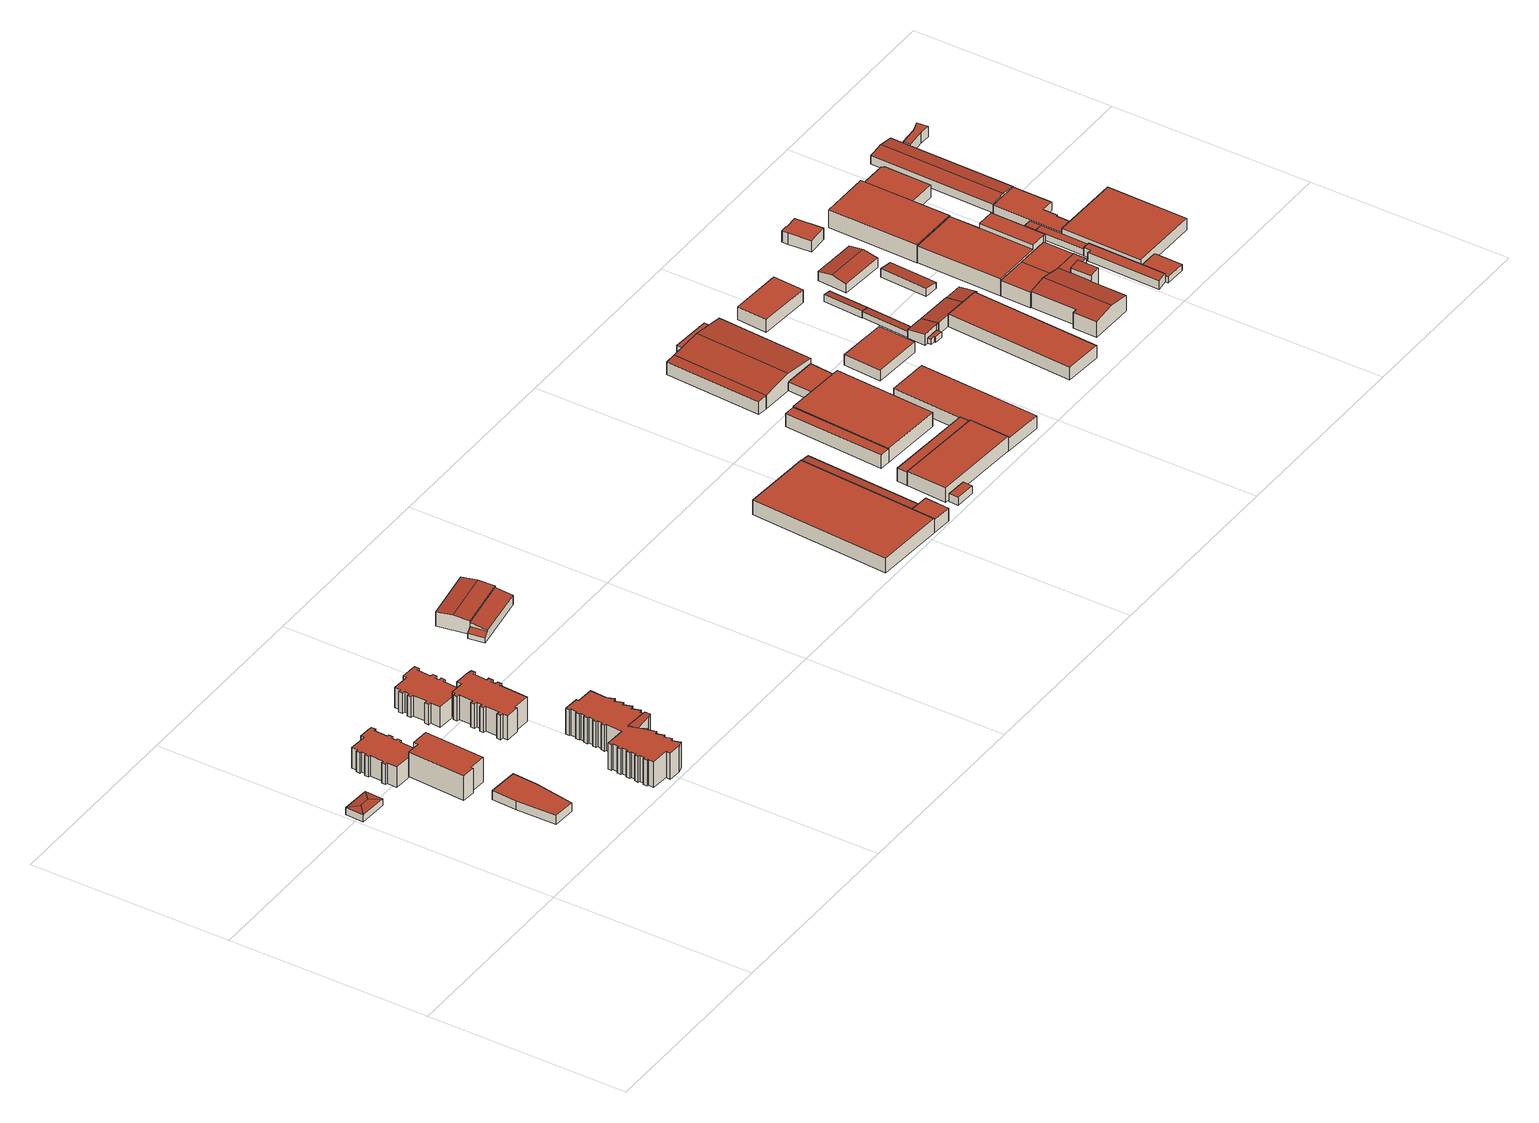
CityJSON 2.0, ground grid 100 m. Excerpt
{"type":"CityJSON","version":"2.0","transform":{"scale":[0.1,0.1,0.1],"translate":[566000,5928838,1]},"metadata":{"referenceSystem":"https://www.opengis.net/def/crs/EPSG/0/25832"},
"CityObjects":{
"building1":{"type":"Building","attributes":{"Gemeindeschluessel":"02100137","Geometrietyp2DReferenz":"3000","function":"31001_1010","roofType":"3200","measuredHeight":4.09,"storeysAboveGround":1},"address":[{"country":"Germany","locality":"Hamburg","thoroughfareNumber":"34","thoroughfareName":"Rotenhäuser Straße","postcode":"21109"}],"geometry":[{"type":"Solid","lod":"2","boundaries":[[[[0,1,2]],[[3,2,1,4]],[[3,5,0,2]],[[5,3,4]],[[1,0,6,7]],[[4,1,7,8]],[[0,5,9,6]],[[5,4,8,9]],[[7,6,9,8]]]],"semantics":{"surfaces":[{"type":"RoofSurface"},{"type":"WallSurface"},{"type":"GroundSurface"}],"values":[[0,0,0,0,1,1,1,1,2]]}}]},
"building2":{"type":"Building","attributes":{"Gemeindeschluessel":"02100137","Geometrietyp2DReferenz":"3000","function":"31001_1020","roofType":"1000","measuredHeight":4.67,"storeysAboveGround":1},"address":[{"country":"Germany","locality":"Hamburg","thoroughfareName":"Rotenhäuser Straße","postcode":"21109"}],"geometry":[{"type":"Solid","lod":"2","boundaries":[[[[10,11,12,13]],[[14,15,16,17]],[[15,10,13,16]],[[18,19,20,21]],[[19,14,17,20]],[[21,12,11,18]],[[21,20,17,16,13,12]],[[11,10,15,14,19,18]]]],"semantics":{"surfaces":[{"type":"WallSurface"},{"type":"GroundSurface"},{"type":"RoofSurface"}],"values":[[0,0,0,0,0,0,1,2]]}}]},
"building3":{"type":"Building","attributes":{"Gemeindeschluessel":"02100137","Geometrietyp2DReferenz":"3000","function":"31001_1020","roofType":"1000","measuredHeight":12.99,"storeysAboveGround":4},"address":[{"country":"Germany","locality":"Hamburg","thoroughfareName":"Rotenhäuser Straße","postcode":"21109"}],"geometry":[{"type":"Solid","lod":"2","boundaries":[[[[22,23,24,25,26,27,28,29]],[[30,31,32,33,34,35,36,37]],[[28,27,30,37]],[[27,26,31,30]],[[26,25,32,31]],[[25,24,33,32]],[[24,23,34,33]],[[23,22,35,34]],[[22,29,36,35]],[[29,28,37,36]]]],"semantics":{"surfaces":[{"type":"RoofSurface"},{"type":"GroundSurface"},{"type":"WallSurface"}],"values":[[0,1,2,2,2,2,2,2,2,2]]}}]},
"building4":{"type":"Building","attributes":{"Gemeindeschluessel":"02100137","Geometrietyp2DReferenz":"3000","function":"31001_1020","roofType":"1000","measuredHeight":10.85,"storeysAboveGround":3},"address":[{"country":"Germany","locality":"Hamburg","thoroughfareNumber":"32","thoroughfareName":"Rotenhäuser Straße","postcode":"21109"}],"geometry":[{"type":"Solid","lod":"2","boundaries":[[[[38,39,40,41,42,43,44,45,46,47,48,49,50,51,52,53,54,55,56,57,58,59,60,61,62,63,64,65,66]],[[67,68,69,70,71,72,73,74,75,76,77,78,79,80,81,82,83,84,85,86,87,88,89,90,91,92,93,94,95]],[[63,62,70,69]],[[62,61,71,70]],[[61,60,72,71]],[[60,59,73,72]],[[59,58,74,73]],[[58,57,75,74]],[[57,56,76,75]],[[56,55,77,76]],[[55,54,78,77]],[[54,53,79,78]],[[53,52,80,79]],[[52,51,81,80]],[[51,50,82,81]],[[50,49,83,82]],[[49,48,84,83]],[[48,47,85,84]],[[47,46,86,85]],[[46,45,87,86]],[[45,44,88,87]],[[44,43,89,88]],[[43,42,90,89]],[[42,41,91,90]],[[41,40,92,91]],[[40,39,93,92]],[[39,38,94,93]],[[65,64,68,67]],[[64,63,69,68]],[[95,66,65,67]],[[94,38,66,95]]]],"semantics":{"surfaces":[{"type":"RoofSurface"},{"type":"GroundSurface"},{"type":"WallSurface"}],"values":[[0,1,2,2,2,2,2,2,2,2,2,2,2,2,2,2,2,2,2,2,2,2,2,2,2,2,2,2,2,2,2]]}}]},
"building5":{"type":"Building","attributes":{"Gemeindeschluessel":"02100137","Geometrietyp2DReferenz":"3000","function":"31001_1020","roofType":"1000","measuredHeight":14.14,"storeysAboveGround":4},"address":[{"country":"Germany","locality":"Hamburg","thoroughfareNumber":"5","thoroughfareName":"Wilhelm-Carstens-Weg","postcode":"21107"}],"geometry":[{"type":"Solid","lod":"2","boundaries":[[[[96,97,98,99,100,101,102,103]],[[104,97,96,105]],[[106,107,108,109]],[[107,110,111,108]],[[110,112,113,111]],[[112,114,115,113]],[[114,116,117,115]],[[116,118,119,117]],[[118,120,121,119]],[[120,122,123,121]],[[122,124,125,123]],[[124,126,127,125]],[[126,128,129,127]],[[128,130,131,129]],[[132,106,109,133]],[[134,135,136,137]],[[135,138,139,136]],[[138,140,141,139]],[[140,142,143,141]],[[144,145,146,147]],[[145,148,149,146]],[[148,150,151,149]],[[150,152,153,151]],[[152,154,155,153]],[[156,157,158,159]],[[160,156,159,161]],[[162,163,164,165]],[[166,162,165,167]],[[168,169,170,171]],[[169,172,173,170]],[[172,174,175,173]],[[174,176,177,175]],[[176,178,179,177]],[[178,180,181,179]],[[180,182,183,181]],[[182,184,185,183]],[[184,186,187,185]],[[186,188,189,187]],[[188,190,191,189]],[[190,192,193,191]],[[192,194,195,193]],[[194,196,197,195]],[[196,198,199,197]],[[198,200,201,199]],[[200,202,203,201]],[[202,204,205,203]],[[204,206,207,205]],[[206,208,209,207]],[[208,210,211,209]],[[210,212,213,211]],[[212,214,215,213]],[[214,216,217,215]],[[218,166,167,219]],[[220,221,222,223]],[[102,101,224,225]],[[100,99,226,227]],[[99,98,228,226]],[[102,225,103]],[[229,230,231,232]],[[226,228,233,232,231,223,222,234,147,146,149,151,153,155,235,133,109,108,111,113,115,117,119,121,123,125,127,129,131,137,136,139,141,143,236,161,159,158,219,167,165,164,171,170,173,175,177,179,181,183,185,187,189,191,193,195,197,199,201,203,205,207,209,211,213,215,217,227]],[[154,152,150,148,145,144,237,221,220,230,229,103,225,224,216,214,212,210,208,206,204,202,200,198,196,194,192,190,188,186,184,182,180,178,176,174,172,169,168,163,162,166,218,157,156,160,238,142,140,138,135,134,130,128,126,124,122,120,118,116,114,112,110,107,106,132,239]],[[238,236,143,142]],[[160,161,236,238]],[[233,104,105,229,232]],[[228,98,97,104,233]],[[229,105,96,103]],[[220,223,231,230]],[[217,216,224,101,100,227]],[[168,171,164,163]],[[218,219,158,157]],[[237,234,222,221]],[[239,235,155,154]],[[144,147,234,237]],[[132,133,235,239]],[[134,137,131,130]]]],"semantics":{"surfaces":[{"type":"RoofSurface"},{"type":"WallSurface"},{"type":"GroundSurface"}],"values":[[0,0,1,1,1,1,1,1,1,1,1,1,1,1,1,1,1,1,1,1,1,1,1,1,1,1,1,1,1,1,1,1,1,1,1,1,1,1,1,1,1,1,1,1,1,1,1,1,1,1,1,1,1,1,1,1,1,1,1,2,0,1,1,1,1,1,1,1,1,1,1,1,1,1,1]]}}]},
"building6":{"type":"Building","attributes":{"Gemeindeschluessel":"02100137","Geometrietyp2DReferenz":"3000","function":"31001_1020","roofType":"1000","measuredHeight":12.9,"storeysAboveGround":4},"address":[{"country":"Germany","locality":"Hamburg","thoroughfareName":"Rotenhäuser Straße","postcode":"21109"}],"geometry":[{"type":"Solid","lod":"2","boundaries":[[[[240,241,242,243]],[[241,244,245,242]],[[244,246,247,245]],[[246,248,249,247]],[[248,250,251,249]],[[250,252,253,251]],[[252,254,255,253]],[[254,256,257,255]],[[256,258,259,257]],[[258,260,261,259]],[[260,262,263,261]],[[262,264,265,263]],[[264,266,267,265]],[[266,268,269,267]],[[268,270,271,269]],[[272,273,274,275]],[[273,240,243,274]],[[276,277,278,279]],[[277,280,281,278]],[[280,282,283,281]],[[282,284,285,283]],[[284,286,287,285]],[[286,288,289,287]],[[288,290,291,289]],[[290,292,293,291]],[[292,294,295,293]],[[294,296,297,295]],[[298,299,300,301]],[[299,302,303,300]],[[302,304,305,303]],[[304,306,307,305]],[[306,308,309,307]],[[294,292,290,288,286,284,282,280,277,276,308,306,304,302,299,298,310,270,268,266,264,262,260,258,256,254,252,250,248,246,244,241,240,273,272,296]],[[278,281,283,285,287,289,291,293,295,297,275,274,243,242,245,247,249,251,253,255,257,259,261,263,265,267,269,271,311,301,300,303,305,307,309,279]],[[309,308,276,279]],[[311,310,298,301]],[[297,296,272,275]],[[271,270,310,311]]]],"semantics":{"surfaces":[{"type":"WallSurface"},{"type":"RoofSurface"},{"type":"GroundSurface"}],"values":[[0,0,0,0,0,0,0,0,0,0,0,0,0,0,0,0,0,0,0,0,0,0,0,0,0,0,0,0,0,0,0,0,1,2,0,0,0,0]]}}]},
"building7":{"type":"Building","attributes":{"Gemeindeschluessel":"02100137","Geometrietyp2DReferenz":"3000","function":"31001_1020","roofType":"1000","measuredHeight":10.83,"storeysAboveGround":3},"address":[{"country":"Germany","locality":"Hamburg","thoroughfareNumber":"30","thoroughfareName":"Rotenhäuser Straße","postcode":"21109"}],"geometry":[{"type":"Solid","lod":"2","boundaries":[[[[312,313,314,315,316,317,318,319,320,321,322,323,324,325,326,327,328,329,330,331,332,333,334,335,336,337,338,339,340,341]],[[342,343,344,345,346,347,348,349,350,351,352,353,354,355,356,357,358,359,360,361,362,363,364,365,366,367,368,369,370,371]],[[338,337,345,344]],[[337,336,346,345]],[[336,335,347,346]],[[335,334,348,347]],[[334,333,349,348]],[[333,332,350,349]],[[332,331,351,350]],[[331,330,352,351]],[[330,329,353,352]],[[329,328,354,353]],[[328,327,355,354]],[[327,326,356,355]],[[326,325,357,356]],[[325,324,358,357]],[[324,323,359,358]],[[323,322,360,359]],[[322,321,361,360]],[[321,320,362,361]],[[320,319,363,362]],[[319,318,364,363]],[[318,317,365,364]],[[317,316,366,365]],[[316,315,367,366]],[[315,314,368,367]],[[314,313,369,368]],[[313,312,370,369]],[[340,339,343,342]],[[339,338,344,343]],[[371,341,340,342]],[[370,312,341,371]]]],"semantics":{"surfaces":[{"type":"RoofSurface"},{"type":"GroundSurface"},{"type":"WallSurface"}],"values":[[0,1,2,2,2,2,2,2,2,2,2,2,2,2,2,2,2,2,2,2,2,2,2,2,2,2,2,2,2,2,2,2]]}}]},
"building8":{"type":"Building","attributes":{"Gemeindeschluessel":"02100137","Geometrietyp2DReferenz":"3000","function":"31001_3210","roofType":"3100","measuredHeight":8.15,"storeysAboveGround":1},"address":[{"country":"Germany","locality":"Hamburg","thoroughfareNumber":"28","thoroughfareName":"Rotenhäuser Straße","postcode":"21109"}],"geometry":[{"type":"Solid","lod":"2","boundaries":[[[[372,373,374,375]],[[376,377,378,379]],[[380,376,379,381]],[[382,383,384,385,386]],[[375,374,387,388]],[[378,377,389,390]],[[380,381,384,383]],[[386,385,373,372]],[[387,391,390,389,392,388]],[[389,377,376,380,383,382,392]],[[391,385,384,381,379,378,390]],[[392,382,386,372,375,388]],[[387,374,373,385,391]]]],"semantics":{"surfaces":[{"type":"RoofSurface"},{"type":"WallSurface"},{"type":"GroundSurface"}],"values":[[0,0,0,0,1,1,1,1,2,1,1,1,1]]}}]},
"building9":{"type":"Building","attributes":{"Gemeindeschluessel":"02100137","Geometrietyp2DReferenz":"3000","function":"31001_2140","roofType":"1000","measuredHeight":7.6,"storeysAboveGround":1},"address":[{"country":"Germany","locality":"Hamburg","thoroughfareNumber":"16a","thoroughfareName":"Rotenhäuser Straße","postcode":"21109"}],"geometry":[{"type":"Solid","lod":"2","boundaries":[[[[393,394,395,396]],[[394,397,398,395]],[[396,399,400,393]],[[400,399,398,397]],[[395,398,399,396]],[[393,400,397,394]]]],"semantics":{"surfaces":[{"type":"WallSurface"},{"type":"GroundSurface"},{"type":"RoofSurface"}],"values":[[0,0,0,0,1,2]]}}]},
"building10":{"type":"Building","attributes":{"Gemeindeschluessel":"02100137","Geometrietyp2DReferenz":"3000","function":"31001_2150","roofType":"1000","measuredHeight":6.87,"storeysAboveGround":2},"address":[{"country":"Germany","locality":"Hamburg","thoroughfareName":"Rotenhäuser Straße","postcode":"21109"}],"geometry":[{"type":"Solid","lod":"2","boundaries":[[[[401,402,403,404]],[[405,406,407,395]],[[403,402,405,395]],[[402,401,406,405]],[[401,404,407,406]],[[404,403,395,407]]]],"semantics":{"surfaces":[{"type":"RoofSurface"},{"type":"GroundSurface"},{"type":"WallSurface"}],"values":[[0,1,2,2,2,2]]}}]},
"building11":{"type":"Building","attributes":{"Gemeindeschluessel":"02100137","Geometrietyp2DReferenz":"3000","function":"51009_1610","roofType":"1000","measuredHeight":7.42},"address":[{"country":"Germany","locality":"Hamburg","postcode":"21109"}],"geometry":[{"type":"Solid","lod":"2","boundaries":[[[[408,409,405,410]],[[411,412,408,410]],[[411,396,413,412]],[[413,396,405,409]],[[405,396,411,410]],[[412,413,409,408]]]],"semantics":{"surfaces":[{"type":"WallSurface"},{"type":"GroundSurface"},{"type":"RoofSurface"}],"values":[[0,0,0,0,1,2]]}}]},
"building12":{"type":"Building","attributes":{"Gemeindeschluessel":"02100137","Geometrietyp2DReferenz":"3000","function":"31001_2140","roofType":"1000","measuredHeight":4.12,"storeysAboveGround":1},"address":[{"country":"Germany","locality":"Hamburg","thoroughfareName":"Rotenhäuser Straße","postcode":"21109"}],"geometry":[{"type":"Solid","lod":"2","boundaries":[[[[414,415,416,417]],[[418,419,420,421]],[[416,415,418,421]],[[415,414,419,418]],[[414,417,420,419]],[[417,416,421,420]]]],"semantics":{"surfaces":[{"type":"RoofSurface"},{"type":"GroundSurface"},{"type":"WallSurface"}],"values":[[0,1,2,2,2,2]]}}]},
"building13":{"type":"Building","attributes":{"Gemeindeschluessel":"02100137","Geometrietyp2DReferenz":"3000","function":"31001_2140","roofType":"1000","measuredHeight":7.64,"storeysAboveGround":2},"address":[{"country":"Germany","locality":"Hamburg","thoroughfareName":"Rotenhäuser Straße","postcode":"21109"}],"geometry":[{"type":"Solid","lod":"2","boundaries":[[[[422,423,424,425]],[[423,426,427,424]],[[426,428,429,427]],[[425,429,428,422]],[[425,424,427,429]],[[428,426,423,422]]]],"semantics":{"surfaces":[{"type":"WallSurface"},{"type":"GroundSurface"},{"type":"RoofSurface"}],"values":[[0,0,0,0,1,2]]}}]},
"building14":{"type":"Building","attributes":{"Gemeindeschluessel":"02100137","Geometrietyp2DReferenz":"3000","function":"51009_1610","roofType":"1000","measuredHeight":7.18},"address":[{"country":"Germany","locality":"Hamburg","postcode":"21109"}],"geometry":[{"type":"Solid","lod":"2","boundaries":[[[[430,431,432,433]],[[434,435,436,437]],[[432,431,434,437]],[[431,430,435,434]],[[430,433,436,435]],[[433,432,437,436]]]],"semantics":{"surfaces":[{"type":"RoofSurface"},{"type":"GroundSurface"},{"type":"WallSurface"}],"values":[[0,1,2,2,2,2]]}}]},
"building15":{"type":"Building","attributes":{"Gemeindeschluessel":"02100137","Geometrietyp2DReferenz":"3000","function":"51009_1610","roofType":"1000","measuredHeight":6.93},"address":[{"country":"Germany","locality":"Hamburg","postcode":"21109"}],"geometry":[{"type":"Solid","lod":"2","boundaries":[[[[438,439,425,424]],[[440,441,438,424]],[[440,442,443,441]],[[443,442,425,439]],[[425,442,440,424]],[[441,443,439,438]]]],"semantics":{"surfaces":[{"type":"WallSurface"},{"type":"GroundSurface"},{"type":"RoofSurface"}],"values":[[0,0,0,0,1,2]]}}]},
"building16":{"type":"Building","attributes":{"Gemeindeschluessel":"02100137","Geometrietyp2DReferenz":"3000","function":"31001_2140","roofType":"1000","measuredHeight":7.5,"storeysAboveGround":2},"address":[{"country":"Germany","locality":"Hamburg","thoroughfareName":"Rotenhäuser Straße","postcode":"21109"}],"geometry":[{"type":"Solid","lod":"2","boundaries":[[[[444,445,446,447]],[[448,436,435,449]],[[444,447,435,436]],[[446,445,448,449]],[[445,444,436,448]],[[435,447,446,449]]]],"semantics":{"surfaces":[{"type":"RoofSurface"},{"type":"GroundSurface"},{"type":"WallSurface"}],"values":[[0,1,2,2,2,2]]}}]},
"building17":{"type":"Building","attributes":{"Gemeindeschluessel":"02100137","Geometrietyp2DReferenz":"3000","function":"51009_1610","roofType":"1000","measuredHeight":7.28},"address":[{"country":"Germany","locality":"Hamburg","postcode":"21109"}],"geometry":[{"type":"Solid","lod":"2","boundaries":[[[[450,451,452,453]],[[454,455,456,457]],[[452,451,454,457]],[[451,450,455,454]],[[450,453,456,455]],[[453,452,457,456]]]],"semantics":{"surfaces":[{"type":"RoofSurface"},{"type":"GroundSurface"},{"type":"WallSurface"}],"values":[[0,1,2,2,2,2]]}}]},
"building18":{"type":"Building","attributes":{"Gemeindeschluessel":"02100137","Geometrietyp2DReferenz":"3000","function":"31001_2140","roofType":"1000","measuredHeight":6.75,"storeysAboveGround":2},"address":[{"country":"Germany","locality":"Hamburg","thoroughfareNumber":"14a","thoroughfareName":"Rotenhäuser Straße","postcode":"21109"}],"geometry":[{"type":"Solid","lod":"2","boundaries":[[[[458,459,460,461]],[[462,463,464,465]],[[460,459,462,465]],[[459,458,463,462]],[[458,461,464,463]],[[464,461,460,465]]]],"semantics":{"surfaces":[{"type":"RoofSurface"},{"type":"GroundSurface"},{"type":"WallSurface"}],"values":[[0,1,2,2,2,2]]}}]},
"building19":{"type":"Building","attributes":{"Gemeindeschluessel":"02100137","Geometrietyp2DReferenz":"3000","function":"31001_2140","roofType":"1000","measuredHeight":4.56,"storeysAboveGround":1},"address":[{"country":"Germany","locality":"Hamburg","thoroughfareName":"Rotenhäuser Straße","postcode":"21109"}],"geometry":[{"type":"Solid","lod":"2","boundaries":[[[[466,467,468,469]],[[467,470,471,468]],[[469,472,473,466]],[[472,471,470,473]],[[472,469,468,471]],[[470,467,466,473]]]],"semantics":{"surfaces":[{"type":"WallSurface"},{"type":"GroundSurface"},{"type":"RoofSurface"}],"values":[[0,0,0,0,1,2]]}}]},
"building20":{"type":"Building","attributes":{"Gemeindeschluessel":"02100137","Geometrietyp2DReferenz":"3000","function":"31001_2140","roofType":"3100","measuredHeight":8.93,"storeysAboveGround":2},"address":[{"country":"Germany","locality":"Hamburg","thoroughfareName":"Rotenhäuser Straße","postcode":"21109"}],"geometry":[{"type":"Solid","lod":"2","boundaries":[[[[474,450,453,475]],[[475,476,477,474]],[[453,450,455,456]],[[477,476,478,479]],[[450,474,477,479,455]],[[476,475,453,456,478]],[[456,455,479,478]]]],"semantics":{"surfaces":[{"type":"RoofSurface"},{"type":"WallSurface"},{"type":"GroundSurface"}],"values":[[0,0,1,1,1,1,2]]}}]},
"building21":{"type":"Building","attributes":{"Gemeindeschluessel":"02100137","Geometrietyp2DReferenz":"3000","function":"31001_2010","roofType":"1000","measuredHeight":3.31,"storeysAboveGround":1},"address":[{"country":"Germany","locality":"Hamburg","thoroughfareNumber":"16","thoroughfareName":"Rotenhäuser Straße","postcode":"21109"}],"geometry":[{"type":"Solid","lod":"2","boundaries":[[[[480,481,482,483]],[[484,485,486,487]],[[482,481,484,487]],[[481,480,485,484]],[[480,483,486,485]],[[483,482,487,486]]]],"semantics":{"surfaces":[{"type":"RoofSurface"},{"type":"GroundSurface"},{"type":"WallSurface"}],"values":[[0,1,2,2,2,2]]}}]},
"building22":{"type":"Building","attributes":{"Gemeindeschluessel":"02100137","Geometrietyp2DReferenz":"3000","function":"31001_2140","roofType":"1000","measuredHeight":5.52,"storeysAboveGround":1},"address":[{"country":"Germany","locality":"Hamburg","thoroughfareName":"Rotenhäuser Straße","postcode":"21109"}],"geometry":[{"type":"Solid","lod":"2","boundaries":[[[[488,489,490,491]],[[492,493,494,495]],[[490,489,492,495]],[[489,488,493,492]],[[488,491,494,493]],[[491,490,495,494]]]],"semantics":{"surfaces":[{"type":"RoofSurface"},{"type":"GroundSurface"},{"type":"WallSurface"}],"values":[[0,1,2,2,2,2]]}}]},
"building23":{"type":"Building","attributes":{"Gemeindeschluessel":"02100137","Geometrietyp2DReferenz":"3000","function":"31001_2150","roofType":"1000","measuredHeight":6.7,"storeysAboveGround":2},"address":[{"country":"Germany","locality":"Hamburg","thoroughfareNumber":"14","thoroughfareName":"Rotenhäuser Straße","postcode":"21109"}],"geometry":[{"type":"Solid","lod":"2","boundaries":[[[[496,497,498,499]],[[500,501,502,503]],[[498,497,500,503]],[[497,496,501,500]],[[496,499,502,501]],[[499,498,503,502]]]],"semantics":{"surfaces":[{"type":"RoofSurface"},{"type":"GroundSurface"},{"type":"WallSurface"}],"values":[[0,1,2,2,2,2]]}}]},
"building24":{"type":"Building","attributes":{"Gemeindeschluessel":"02100137","Geometrietyp2DReferenz":"3000","function":"31001_2140","roofType":"1000","measuredHeight":2.86,"storeysAboveGround":1},"address":[{"country":"Germany","locality":"Hamburg","thoroughfareName":"Rotenhäuser Straße","postcode":"21109"}],"geometry":[{"type":"Solid","lod":"2","boundaries":[[[[504,505,506,507,508,509]],[[510,511,512,513,514,515]],[[513,504,509,514]],[[512,505,504,513]],[[511,506,505,512]],[[510,507,506,511]],[[515,508,507,510]],[[514,509,508,515]]]],"semantics":{"surfaces":[{"type":"GroundSurface"},{"type":"RoofSurface"},{"type":"WallSurface"}],"values":[[0,1,2,2,2,2,2,2]]}}]},
"building25":{"type":"Building","attributes":{"Gemeindeschluessel":"02100137","Geometrietyp2DReferenz":"3000","function":"31001_2100","roofType":"1000","measuredHeight":5.93,"storeysAboveGround":1},"address":[{"country":"Germany","locality":"Hamburg","thoroughfareName":"Rotenhäuser Straße","postcode":"21109"}],"geometry":[{"type":"Solid","lod":"2","boundaries":[[[[516,517,518,519,520]],[[521,522,523,524,525]],[[519,518,521,525]],[[518,517,522,521]],[[517,516,523,522]],[[516,520,524,523]],[[524,520,519,525]]]],"semantics":{"surfaces":[{"type":"RoofSurface"},{"type":"GroundSurface"},{"type":"WallSurface"}],"values":[[0,1,2,2,2,2,2]]}}]},
"building26":{"type":"Building","attributes":{"Gemeindeschluessel":"02100137","Geometrietyp2DReferenz":"3000","function":"51009_1610","roofType":"2100","measuredHeight":3.36},"address":[{"country":"Germany","locality":"Hamburg","postcode":"21109"}],"geometry":[{"type":"Solid","lod":"2","boundaries":[[[[526,527,528,529]],[[530,531,532,533]],[[528,527,530,533]],[[527,526,531,530]],[[526,529,532,531]],[[529,528,533,532]]]],"semantics":{"surfaces":[{"type":"RoofSurface"},{"type":"GroundSurface"},{"type":"WallSurface"}],"values":[[0,1,2,2,2,2]]}}]},
"building27":{"type":"Building","attributes":{"Gemeindeschluessel":"02100137","Geometrietyp2DReferenz":"3000","function":"31001_2140","roofType":"1000","measuredHeight":6.74,"storeysAboveGround":2},"address":[{"country":"Germany","locality":"Hamburg","thoroughfareName":"Rotenhäuser Straße","postcode":"21109"}],"geometry":[{"type":"Solid","lod":"2","boundaries":[[[[534,535,536,537]],[[538,534,537,539]],[[540,536,535,541]],[[541,538,539,540]],[[539,537,536,540]],[[541,535,534,538]]]],"semantics":{"surfaces":[{"type":"WallSurface"},{"type":"GroundSurface"},{"type":"RoofSurface"}],"values":[[0,0,0,0,1,2]]}}]},
"building28":{"type":"Building","attributes":{"Gemeindeschluessel":"02100137","Geometrietyp2DReferenz":"3000","function":"31001_2100","roofType":"2100","measuredHeight":3.72,"storeysAboveGround":1},"address":[{"country":"Germany","locality":"Hamburg","thoroughfareName":"Rotenhäuser Straße","postcode":"21109"}],"geometry":[{"type":"Solid","lod":"2","boundaries":[[[[542,543,544,526]],[[545,546,547,548]],[[544,543,545,548]],[[543,542,546,545]],[[542,526,547,546]],[[526,544,548,547]]]],"semantics":{"surfaces":[{"type":"RoofSurface"},{"type":"GroundSurface"},{"type":"WallSurface"}],"values":[[0,1,2,2,2,2]]}}]},
"building29":{"type":"Building","attributes":{"Gemeindeschluessel":"02100137","Geometrietyp2DReferenz":"3000","function":"31001_2100","roofType":"1000","measuredHeight":5.96,"storeysAboveGround":1},"address":[{"country":"Germany","locality":"Hamburg","thoroughfareName":"Rotenhäuser Straße","postcode":"21109"}],"geometry":[{"type":"Solid","lod":"2","boundaries":[[[[549,517,516,550]],[[551,552,553,554]],[[516,517,551,554]],[[517,549,552,551]],[[549,550,553,552]],[[553,550,516,554]]]],"semantics":{"surfaces":[{"type":"RoofSurface"},{"type":"GroundSurface"},{"type":"WallSurface"}],"values":[[0,1,2,2,2,2]]}}]},
"building30":{"type":"Building","attributes":{"Gemeindeschluessel":"02100137","Geometrietyp2DReferenz":"3000","function":"31001_2100","roofType":"1000","measuredHeight":6.51,"storeysAboveGround":1},"address":[{"country":"Germany","locality":"Hamburg","thoroughfareName":"Rotenhäuser Straße","postcode":"21109"}],"geometry":[{"type":"Solid","lod":"2","boundaries":[[[[555,556,557,558]],[[559,560,561,562]],[[557,556,559,562]],[[556,555,560,559]],[[555,558,561,560]],[[561,558,557,562]]]],"semantics":{"surfaces":[{"type":"RoofSurface"},{"type":"GroundSurface"},{"type":"WallSurface"}],"values":[[0,1,2,2,2,2]]}}]},
"building31":{"type":"Building","attributes":{"Gemeindeschluessel":"02100137","Geometrietyp2DReferenz":"3000","function":"31001_2100","roofType":"3100","measuredHeight":6.16,"storeysAboveGround":1},"address":[{"country":"Germany","locality":"Hamburg","thoroughfareNumber":"12a","thoroughfareName":"Rotenhäuser Straße","postcode":"21109"}],"geometry":[{"type":"Solid","lod":"2","boundaries":[[[[563,564,565,566]],[[567,568,564,563]],[[566,565,569,570]],[[568,567,571,572]],[[567,563,566,570,571]],[[565,564,568,572,569]],[[572,571,570,569]]]],"semantics":{"surfaces":[{"type":"RoofSurface"},{"type":"WallSurface"},{"type":"GroundSurface"}],"values":[[0,0,1,1,1,1,2]]}}]},
"building32":{"type":"Building","attributes":{"Gemeindeschluessel":"02100137","Geometrietyp2DReferenz":"3000","function":"31001_2140","roofType":"1000","measuredHeight":4.24,"storeysAboveGround":1},"address":[{"country":"Germany","locality":"Hamburg","thoroughfareName":"Rotenhäuser Straße","postcode":"21109"}],"geometry":[{"type":"Solid","lod":"2","boundaries":[[[[573,574,575,576]],[[577,578,579,580]],[[575,574,577,580]],[[574,573,578,577]],[[573,576,579,578]],[[576,575,580,579]]]],"semantics":{"surfaces":[{"type":"RoofSurface"},{"type":"GroundSurface"},{"type":"WallSurface"}],"values":[[0,1,2,2,2,2]]}}]},
"building33":{"type":"Building","attributes":{"Gemeindeschluessel":"02100137","Geometrietyp2DReferenz":"3000","function":"31001_2100","roofType":"3100","measuredHeight":11.76,"storeysAboveGround":1},"address":[{"country":"Germany","locality":"Hamburg","thoroughfareName":"Rotenhäuser Straße","postcode":"21109"}],"geometry":[{"type":"Solid","lod":"2","boundaries":[[[[581,582,583,584]],[[585,586,587,588]],[[586,589,590,587]],[[591,592,593,594]],[[583,582,595,596]],[[581,584,597,598]],[[599,588,587,590,600,594,593,601,598,597,602]],[[603,589,586,585,604,605]],[[596,595,606,592,591,605,604,607,608]],[[603,600,590,589]],[[597,584,583,596,608,602]],[[601,606,595,582,581,598]],[[606,601,593,592]],[[607,599,602,608]],[[600,603,605,591,594]],[[599,607,604,585,588]]]],"semantics":{"surfaces":[{"type":"RoofSurface"},{"type":"WallSurface"},{"type":"GroundSurface"}],"values":[[0,1,1,1,1,1,2,0,0,1,1,1,1,1,1,1]]}}]},
"building34":{"type":"Building","attributes":{"Gemeindeschluessel":"02100137","Geometrietyp2DReferenz":"3000","function":"31001_2100","roofType":"1000","measuredHeight":8.12,"storeysAboveGround":1},"address":[{"country":"Germany","locality":"Hamburg","thoroughfareName":"Rotenhäuser Straße","postcode":"21109"}],"geometry":[{"type":"Solid","lod":"2","boundaries":[[[[609,610,611,612,613]],[[614,615,594,600,616]],[[612,611,614,616]],[[611,610,615,614]],[[610,609,594,615]],[[609,613,600,594]],[[613,612,616,600]]]],"semantics":{"surfaces":[{"type":"RoofSurface"},{"type":"GroundSurface"},{"type":"WallSurface"}],"values":[[0,1,2,2,2,2,2]]}}]},
"building35":{"type":"Building","attributes":{"Gemeindeschluessel":"02100137","Geometrietyp2DReferenz":"3000","function":"31001_2010","roofType":"1000","measuredHeight":5.99,"storeysAboveGround":1},"address":[{"country":"Germany","locality":"Hamburg","thoroughfareName":"Rotenhäuser Straße","postcode":"21109"}],"geometry":[{"type":"Solid","lod":"2","boundaries":[[[[617,618,619,620,621,622,623]],[[624,625,626,627,628,629,630]],[[622,621,624,630]],[[621,620,625,624]],[[620,619,626,625]],[[619,618,627,626]],[[618,617,628,627]],[[617,623,629,628]],[[623,622,630,629]]]],"semantics":{"surfaces":[{"type":"RoofSurface"},{"type":"GroundSurface"},{"type":"WallSurface"}],"values":[[0,1,2,2,2,2,2,2,2]]}}]},
"building36":{"type":"Building","attributes":{"Gemeindeschluessel":"02100137","Geometrietyp2DReferenz":"3000","function":"51009_1610","roofType":"1000","measuredHeight":8.25},"address":[{"country":"Germany","locality":"Hamburg","postcode":"21109"}],"geometry":[{"type":"Solid","lod":"2","boundaries":[[[[631,632,592,606,633]],[[593,634,635,598,601]],[[606,592,593,601]],[[592,632,634,593]],[[632,631,635,634]],[[631,633,598,635]],[[633,606,601,598]]]],"semantics":{"surfaces":[{"type":"RoofSurface"},{"type":"GroundSurface"},{"type":"WallSurface"}],"values":[[0,1,2,2,2,2,2]]}}]},
"building37":{"type":"Building","attributes":{"Gemeindeschluessel":"02100137","Geometrietyp2DReferenz":"3000","function":"31001_2100","roofType":"1000","measuredHeight":8.14,"storeysAboveGround":1},"address":[{"country":"Germany","locality":"Hamburg","thoroughfareName":"Rotenhäuser Straße","postcode":"21109"}],"geometry":[{"type":"Solid","lod":"2","boundaries":[[[[636,610,609,637]],[[615,638,634,594]],[[609,610,615,594]],[[610,636,638,615]],[[636,637,634,638]],[[634,637,609,594]]]],"semantics":{"surfaces":[{"type":"RoofSurface"},{"type":"GroundSurface"},{"type":"WallSurface"}],"values":[[0,1,2,2,2,2]]}}]},
"building38":{"type":"Building","attributes":{"Gemeindeschluessel":"02100137","Geometrietyp2DReferenz":"3000","function":"31001_2100","roofType":"1000","measuredHeight":11.57,"storeysAboveGround":1},"address":[{"country":"Germany","locality":"Hamburg","thoroughfareName":"Rotenhäuser Straße","postcode":"21109"}],"geometry":[{"type":"Solid","lod":"2","boundaries":[[[[639,640,641,642,643]],[[644,645,646,647]],[[642,641,648,649]],[[640,639,650,651]],[[639,643,638,650]],[[647,646,652,651,650,638,614]],[[614,638,643,642,649,653]],[[652,648,641,640,651]],[[652,646,645,648]],[[647,614,653,644]],[[653,649,648,645,644]]]],"semantics":{"surfaces":[{"type":"RoofSurface"},{"type":"WallSurface"},{"type":"GroundSurface"}],"values":[[0,1,1,1,1,2,1,1,1,1,0]]}}]},
"building39":{"type":"Building","attributes":{"Gemeindeschluessel":"02100137","Geometrietyp2DReferenz":"3000","function":"31001_2140","roofType":"1000","measuredHeight":4.44,"storeysAboveGround":1},"address":[{"country":"Germany","locality":"Hamburg","thoroughfareName":"Rotenhäuser Straße","postcode":"21109"}],"geometry":[{"type":"Solid","lod":"2","boundaries":[[[[654,655,656,657]],[[655,658,659,656]],[[660,654,657,661]],[[662,660,661,663]],[[663,664,665,662]],[[664,659,658,665]],[[664,663,661,657,656,659]],[[658,655,654,660,662,665]]]],"semantics":{"surfaces":[{"type":"WallSurface"},{"type":"GroundSurface"},{"type":"RoofSurface"}],"values":[[0,0,0,0,0,0,1,2]]}}]},
"building40":{"type":"Building","attributes":{"Gemeindeschluessel":"02100137","Geometrietyp2DReferenz":"3000","function":"31001_2100","roofType":"1000","measuredHeight":9.36,"storeysAboveGround":1},"address":[{"country":"Germany","locality":"Hamburg","thoroughfareName":"Rotenhäuser Straße","postcode":"21109"}],"geometry":[{"type":"Solid","lod":"2","boundaries":[[[[666,667,668,669]],[[670,671,672,673]],[[666,669,672,671]],[[668,667,670,673]],[[667,666,671,670]],[[672,669,668,673]]]],"semantics":{"surfaces":[{"type":"RoofSurface"},{"type":"GroundSurface"},{"type":"WallSurface"}],"values":[[0,1,2,2,2,2]]}}]},
"building41":{"type":"Building","attributes":{"Gemeindeschluessel":"02100137","Geometrietyp2DReferenz":"3000","function":"51009_1610","roofType":"1000","measuredHeight":3.17},"address":[{"country":"Germany","locality":"Hamburg","postcode":"21109"}],"geometry":[{"type":"Solid","lod":"2","boundaries":[[[[674,675,676,677]],[[678,679,680,681]],[[676,675,678,681]],[[675,674,679,678]],[[674,677,680,679]],[[677,676,681,680]]]],"semantics":{"surfaces":[{"type":"RoofSurface"},{"type":"GroundSurface"},{"type":"WallSurface"}],"values":[[0,1,2,2,2,2]]}}]},
"building42":{"type":"Building","attributes":{"Gemeindeschluessel":"02100137","Geometrietyp2DReferenz":"3000","function":"31001_2140","roofType":"1000","measuredHeight":3.56,"storeysAboveGround":1},"address":[{"country":"Germany","locality":"Hamburg","thoroughfareName":"Rotenhäuser Straße","postcode":"21109"}],"geometry":[{"type":"Solid","lod":"2","boundaries":[[[[682,683,684,685]],[[686,687,688,689]],[[683,682,687,686]],[[682,685,688,687]],[[684,683,686,689]],[[688,685,684,689]]]],"semantics":{"surfaces":[{"type":"RoofSurface"},{"type":"GroundSurface"},{"type":"WallSurface"}],"values":[[0,1,2,2,2,2]]}}]},
"building43":{"type":"Building","attributes":{"Gemeindeschluessel":"02100137","Geometrietyp2DReferenz":"3000","function":"31001_2500","roofType":"1000","measuredHeight":3.6,"storeysAboveGround":1},"address":[{"country":"Germany","locality":"Hamburg","thoroughfareName":"Rotenhäuser Straße","postcode":"21109"}],"geometry":[{"type":"Solid","lod":"2","boundaries":[[[[690,691,682,685]],[[692,693,688,687]],[[682,691,692,687]],[[691,690,693,692]],[[690,685,688,693]],[[685,682,687,688]]]],"semantics":{"surfaces":[{"type":"RoofSurface"},{"type":"GroundSurface"},{"type":"WallSurface"}],"values":[[0,1,2,2,2,2]]}}]},
"building44":{"type":"Building","attributes":{"Gemeindeschluessel":"02100137","Geometrietyp2DReferenz":"3000","function":"51009_1610","roofType":"1000","measuredHeight":6.75},"address":[{"country":"Germany","locality":"Hamburg","postcode":"21109"}],"geometry":[{"type":"Solid","lod":"2","boundaries":[[[[694,695,696,697,698,699,700,701]],[[673,702,703,704,705,706,707,708]],[[700,699,673,708]],[[699,698,702,673]],[[698,697,703,702]],[[697,696,704,703]],[[696,695,705,704]],[[695,694,706,705]],[[694,701,707,706]],[[701,700,708,707]]]],"semantics":{"surfaces":[{"type":"RoofSurface"},{"type":"GroundSurface"},{"type":"WallSurface"}],"values":[[0,1,2,2,2,2,2,2,2,2]]}}]},
"building45":{"type":"Building","attributes":{"Gemeindeschluessel":"02100137","Geometrietyp2DReferenz":"3000","function":"31001_2140","roofType":"1000","measuredHeight":6.31,"storeysAboveGround":1},"address":[{"country":"Germany","locality":"Hamburg","thoroughfareName":"Rotenhäuser Straße","postcode":"21109"}],"geometry":[{"type":"Solid","lod":"2","boundaries":[[[[709,710,711,712]],[[713,709,712,714]],[[715,711,710,716]],[[713,714,715,716]],[[713,716,710,709]],[[712,711,715,714]]]],"semantics":{"surfaces":[{"type":"WallSurface"},{"type":"GroundSurface"},{"type":"RoofSurface"}],"values":[[0,0,0,0,1,2]]}}]},
"building46":{"type":"Building","attributes":{"Gemeindeschluessel":"02100137","Geometrietyp2DReferenz":"3000","function":"31001_2140","roofType":"1000","measuredHeight":4.32,"storeysAboveGround":1},"address":[{"country":"Germany","locality":"Hamburg","thoroughfareName":"Rotenhäuser Straße","postcode":"21109"}],"geometry":[{"type":"Solid","lod":"2","boundaries":[[[[717,718,719,720]],[[718,721,722,719]],[[721,723,724,722]],[[725,726,727,728]],[[726,725,729,723,721,718,717,730]],[[720,719,722,724,731,728,727,732]],[[724,723,729,731]],[[727,726,730,732]],[[731,729,725,728]],[[732,730,717,720]]]],"semantics":{"surfaces":[{"type":"WallSurface"},{"type":"RoofSurface"},{"type":"GroundSurface"}],"values":[[0,0,0,0,1,2,0,0,0,0]]}}]},
"building47":{"type":"Building","attributes":{"Gemeindeschluessel":"02100137","Geometrietyp2DReferenz":"3000","function":"31001_2140","roofType":"3100","measuredHeight":5.83,"storeysAboveGround":1},"address":[{"country":"Germany","locality":"Hamburg","thoroughfareName":"Rotenhäuser Straße","postcode":"21109"}],"geometry":[{"type":"Solid","lod":"2","boundaries":[[[[733,734,735,736,737]],[[736,735,738,739]],[[735,734,740,738]],[[739,738,740,741,742]],[[741,740,734,733,743]],[[736,739,742,744,737]],[[742,741,743,744]],[[743,733,737,744]]]],"semantics":{"surfaces":[{"type":"RoofSurface"},{"type":"WallSurface"},{"type":"GroundSurface"}],"values":[[0,1,1,2,1,1,1,0]]}}]},
"building48":{"type":"Building","attributes":{"Gemeindeschluessel":"02100137","Geometrietyp2DReferenz":"3000","function":"51009_1610","roofType":"1000","measuredHeight":5.5},"address":[{"country":"Germany","locality":"Hamburg","postcode":"21109"}],"geometry":[{"type":"Solid","lod":"2","boundaries":[[[[745,746,747,748]],[[749,750,751,752]],[[749,753,746,745,754,750]],[[748,747,755,752,751,756]],[[751,750,754,756]],[[755,753,749,752]],[[747,746,753,755]],[[756,754,745,748]]]],"semantics":{"surfaces":[{"type":"WallSurface"},{"type":"RoofSurface"},{"type":"GroundSurface"}],"values":[[0,0,1,2,0,0,0,0]]}}]}
},
"vertices":[
[11,1052,48],[6,962,48],[53,1004,53],[105,1001,53],[148,954,48],[153,1044,48],[11,1052,12],[6,962,12],[148,954,12],[153,1044,12],
[430,464,55],[439,587,55],[439,587,9],[430,464,9],[548,255,55],[435,263,55],[435,263,9],[548,255,9],[589,576,55],[580,452,55],[580,452,9],[589,576,9],
[436,691,138],[523,685,138],[543,987,138],[454,993,138],[452,969,138],[387,974,138],[367,685,138],[435,680,138],[387,974,8],[452,969,8],[454,993,8],[543,987,8],[523,685,8],[436,691,8],[435,680,8],[367,685,8],
[458,1064,110],[469,1064,110],[470,1085,110],[460,1085,110],[461,1110,110],[472,1110,110],[473,1131,110],[463,1131,110],[467,1200,110],[478,1200,110],[479,1222,110],[469,1223,110],[403,1227,110],[402,1209,110],[315,1215,110],[313,1185,110],[303,1186,110],[301,1165,110],[311,1164,110],[310,1140,110],[299,1141,110],[298,1120,110],[308,1119,110],[303,1050,110],[293,1050,110],[292,1029,110],[302,1029,110],[299,980,110],[452,969,110],[299,980,2],[302,1029,2],[292,1029,2],[293,1050,2],[303,1050,2],[308,1119,2],[298,1120,2],[299,1141,2],[310,1140,2],[311,1164,2],[301,1165,2],[303,1186,2],[313,1185,2],[315,1215,2],[402,1209,2],[403,1227,2],[469,1223,2],[479,1222,2],[478,1200,2],[467,1200,2],[463,1131,2],[473,1131,2],[472,1110,2],[461,1110,2],[460,1085,2],[470,1085,2],[469,1064,2],[458,1064,2],[452,969,2],
[1056,222,135],[1066,221,135],[1055,240,138],[1140,243,140],[1162,251,141],[1154,274,145],[1039,282,145],[1048,251,140],[1075,206,135],[1062,202,135],[878,86,140],[880,106,140],[880,106,3],[878,86,3],[887,106,140],[887,106,3],[889,130,140],[889,130,3],[881,131,140],[881,131,3],[883,151,140],[883,151,3],[890,151,140],[890,151,3],[892,174,140],[892,174,3],[884,174,140],[884,174,3],[885,195,140],[885,195,3],[893,194,140],[893,194,3],[895,221,140],[895,221,3],[887,222,140],[887,222,3],[886,86,140],[886,86,3],[888,242,140],[896,242,140],[896,242,3],[888,242,3],[898,270,140],[898,270,3],[890,271,140],[890,271,3],[891,291,140],[891,291,3],[1067,78,140],[1052,74,140],[1052,74,3],[1067,78,3],[1064,32,140],[1064,32,3],[1036,23,140],[1036,23,3],[971,27,140],[971,27,3],[973,50,140],[973,50,3],[989,369,140],[991,389,140],[991,389,3],[989,369,3],[997,368,140],[997,368,3],[992,414,140],[994,434,140],[994,434,3],[992,414,3],[1000,413,140],[1000,413,3],[1001,434,140],[1003,459,140],[1003,459,3],[1001,434,3],[995,459,140],[995,459,3],[997,480,140],[997,480,3],[1004,479,140],[1004,479,3],[1006,502,140],[1006,502,3],[998,502,140],[998,502,3],[1000,523,140],[1000,523,3],[1007,522,140],[1007,522,3],[1009,554,140],[1009,554,3],[1002,555,140],[1002,555,3],[1003,575,140],[1003,575,3],[1011,575,140],[1011,575,3],[1080,570,140],[1080,570,3],[1079,559,140],[1079,559,3],[1165,553,140],[1165,553,3],[1160,472,140],[1160,472,3],[1173,435,140],[1173,435,3],[1157,429,140],[1157,429,3],[1171,390,140],[1171,390,3],[1155,384,140],[1155,384,3],[1169,344,140],[1169,344,3],[1151,338,140],[1151,338,3],[1164,298,140],[1164,298,3],[1148,293,140],[1148,293,3],[998,389,140],[998,389,3],[1057,157,140],[1069,117,140],[1069,117,3],[1057,157,3],[1154,274,140],[1039,282,140],[1140,243,3],[1162,251,3],[1055,240,3],[1062,202,140],[1073,162,140],[1073,162,3],[1062,202,3],[1075,206,3],[1056,113,3],[884,55,3],[992,285,3],[1056,113,140],[992,285,140],[884,55,140],
[814,782,138],[815,803,138],[815,803,9],[814,782,9],[830,802,138],[830,802,9],[834,870,138],[834,870,9],[819,871,138],[819,871,9],[820,892,138],[820,892,9],[835,892,138],[835,892,9],[836,918,138],[836,918,9],[821,919,138],[821,919,9],[823,940,138],[823,940,9],[837,939,138],[837,939,9],[841,1008,138],[841,1008,9],[826,1009,138],[826,1009,9],[828,1031,138],[828,1031,9],[842,1030,138],[842,1030,9],[843,1046,138],[843,1046,9],[828,756,138],[829,781,138],[829,781,9],[828,756,9],[996,968,138],[1011,967,138],[1011,967,9],[996,968,9],[1010,945,138],[1010,945,9],[995,946,138],[995,946,9],[994,923,138],[994,923,9],[1008,922,138],[1008,922,9],[1007,900,138],[1007,900,9],[993,901,138],[993,901,9],[985,758,138],[985,758,9],[897,763,138],[897,763,9],[897,752,138],[897,752,9],[914,1069,138],[1002,1064,138],[1002,1064,9],[914,1069,9],[1001,1060,138],[1001,1060,9],[1016,1059,138],[1016,1059,9],[1015,1038,138],[1015,1038,9],[1000,1039,138],[1000,1039,9],[912,1042,138],[912,1042,9],
[918,1138,110],[933,1137,110],[934,1158,110],[919,1159,110],[921,1182,110],[935,1181,110],[937,1203,110],[922,1204,110],[926,1275,110],[941,1274,110],[942,1296,110],[927,1297,110],[928,1299,110],[859,1303,110],[858,1284,110],[772,1289,110],[770,1259,110],[755,1260,110],[754,1238,110],[769,1237,110],[767,1213,110],[752,1214,110],[751,1193,110],[766,1192,110],[762,1123,110],[747,1124,110],[746,1102,110],[761,1102,110],[758,1051,110],[912,1042,110],[758,1051,2],[761,1102,2],[746,1102,2],[747,1124,2],[762,1123,2],[766,1192,2],[751,1193,2],[752,1214,2],[767,1213,2],[769,1237,2],[754,1238,2],[755,1260,2],[770,1259,2],[772,1289,2],[858,1284,2],[859,1303,2],[928,1299,2],[927,1297,2],[942,1296,2],[941,1274,2],[926,1275,2],[922,1204,2],[937,1203,2],[935,1181,2],[921,1182,2],[919,1159,2],[934,1158,2],[933,1137,2],[918,1138,2],[912,1042,2],
[1377,1205,59],[1364,1287,59],[1337,1282,41],[1350,1201,42],[1618,1409,97],[1605,1487,90],[1339,1444,90],[1351,1366,97],[1630,1330,90],[1364,1287,90],[1644,1248,63],[1630,1330,82],[1364,1287,82],[1364,1287,81],[1377,1205,63],[1337,1282,16],[1350,1201,16],[1605,1487,16],[1339,1444,16],[1364,1287,16],[1644,1248,16],
[3079,709,90],[3033,9,90],[3033,9,14],[3079,709,14],[2684,32,90],[2684,32,14],[2731,731,14],[2731,731,90],
[3144,123,83],[3041,130,83],[3033,9,83],[3136,2,83],[3041,130,14],[3144,123,14],[3136,2,14],
[3094,126,82],[3041,130,88],[3094,126,14],[3131,706,14],[3131,706,82],[3079,709,88],
[3357,68,56],[3255,75,56],[3252,28,56],[3354,21,56],[3255,75,15],[3357,68,15],[3354,21,15],[3252,28,15],
[3254,285,91],[3705,254,91],[3705,254,15],[3254,285,15],[3691,53,91],[3691,53,15],[3241,82,91],[3241,82,15],
[3381,941,86],[3329,944,86],[3296,443,86],[3349,439,86],[3329,944,15],[3381,941,15],[3349,439,15],[3296,443,15],
[3705,254,84],[3254,285,84],[3708,307,15],[3708,307,84],[3258,338,15],[3258,338,84],
[3349,439,90],[3665,419,90],[3697,920,90],[3381,941,90],[3665,419,15],[3697,920,15],
[3419,1564,89],[3366,1567,84],[3337,1085,84],[3388,1082,89],[3366,1567,17],[3419,1564,17],[3388,1082,17],[3337,1085,17],
[3894,40,79],[3932,644,79],[3731,657,79],[3691,53,79],[3932,644,12],[3894,40,12],[3691,53,12],[3731,657,12],
[3710,1061,62],[3697,920,62],[3697,920,16],[3710,1061,16],[3540,931,62],[3540,931,16],[3549,1072,16],[3549,1072,62],
[3580,1554,106],[3549,1072,106],[3710,1061,89],[3742,1543,89],[3710,1061,17],[3742,1543,17],
[3723,1606,50],[3525,1619,50],[3521,1558,50],[3719,1545,50],[3525,1619,17],[3723,1606,17],[3719,1545,17],[3521,1558,17],
[4080,951,70],[3831,969,70],[3817,780,70],[4067,763,70],[3831,969,14],[4080,951,14],[4067,763,14],[3817,780,14],
[4116,1505,86],[3855,1522,86],[3844,1370,86],[4106,1352,86],[3855,1522,19],[4116,1505,19],[4106,1352,19],[3844,1370,19],
[4179,730,11],[4179,736,11],[4155,737,11],[4156,756,11],[4224,752,11],[4223,727,11],[4156,756,39],[4155,737,39],[4179,736,39],[4179,730,39],[4223,727,39],[4224,752,39],
[4235,751,69],[4240,842,54],[4144,848,54],[4138,757,69],[4224,752,69],[4144,848,10],[4240,842,10],[4235,751,10],[4224,752,10],[4138,757,10],
[4202,1086,37],[4160,1088,44],[4144,848,44],[4186,845,36],[4160,1088,11],[4202,1086,11],[4186,845,11],[4144,848,11],
[4263,108,74],[4307,747,74],[4307,747,7],[4263,108,7],[4456,95,74],[4456,95,7],[4499,736,7],[4499,736,74],
[4214,1285,37],[4172,1288,45],[4160,1088,45],[4172,1288,7],[4214,1285,7],[4202,1086,7],[4160,1088,7],
[4422,832,54],[4417,741,69],[4240,842,9],[4422,832,9],[4417,741,9],[4235,751,9],
[4517,827,53],[4422,832,53],[4417,741,68],[4512,735,68],[4422,832,3],[4517,827,3],[4512,735,3],[4417,741,3],
[4505,1301,68],[4281,1315,68],[4276,1241,55],[4500,1226,55],[4510,1375,55],[4286,1390,55],[4276,1241,6],[4500,1226,6],[4510,1375,6],[4286,1390,6],
[4519,1174,41],[4449,1178,51],[4435,939,51],[4505,935,41],[4449,1178,8],[4519,1174,8],[4505,935,8],[4435,939,8],
[4866,451,127],[4812,452,118],[4809,347,118],[4864,346,127],[4577,170,92],[4579,291,92],[4579,291,10],[4577,170,10],[4602,291,95],[4602,291,10],[4763,517,100],[4813,516,92],[4813,516,10],[4763,517,10],[4812,452,92],[4809,347,92],[4864,346,10],[4866,451,10],[4802,165,10],[4607,521,10],[4811,452,10],[4806,348,10],[4607,521,95],[4691,167,110],[4699,519,110],[4811,452,92],[4802,165,92],[4806,348,92],
[4763,517,91],[4766,670,91],[4606,674,91],[4603,521,91],[4607,521,91],[4606,674,10],[4766,670,10],[4603,521,10],
[4447,1524,61],[4549,1530,61],[4541,1671,61],[4471,1667,61],[4471,1671,61],[4438,1669,61],[4440,1638,61],[4471,1671,1],[4471,1667,1],[4541,1671,1],[4549,1530,1],[4447,1524,1],[4440,1638,1],[4438,1669,1],
[4932,450,92],[4933,514,92],[4866,451,92],[4933,514,10],[4932,450,10],
[4937,666,91],[4933,514,91],[4937,666,10],
[4946,666,125],[4952,941,125],[4862,943,125],[4857,668,125],[4937,666,125],[4614,1099,100],[4865,1094,100],[4865,1094,10],[4614,1099,10],[4862,943,100],[4857,668,100],[4946,666,10],[4952,941,10],[4862,943,10],[4606,674,100],
[5008,130,53],[5015,494,53],[5015,494,9],[5008,130,9],[5035,493,53],[5035,493,9],[5066,138,53],[5066,138,9],[5074,528,53],[5074,528,9],[5035,529,9],[5035,529,53],
[4614,1099,103],[4865,1094,103],[4873,1548,103],[4623,1552,103],[4865,1094,9],[4614,1099,9],[4623,1552,9],[4873,1548,9],
[5176,261,40],[5069,263,40],[5066,123,40],[5174,121,40],[5069,263,8],[5176,261,8],[5174,121,8],[5066,123,8],
[5040,772,46],[5035,529,46],[5074,528,46],[5079,771,46],[5035,529,10],[5040,772,10],[5079,771,10],[5074,528,10],
[5081,828,46],[5041,828,46],[5041,828,10],[5081,828,10],
[5039,1535,76],[5032,1535,76],[5033,1541,76],[5029,1541,76],[5029,1545,76],[4873,1548,76],[4869,1301,76],[5035,1298,76],[5029,1545,9],[5029,1541,9],[5033,1541,9],[5032,1535,9],[5039,1535,9],[5035,1298,9],[4869,1301,9],
[5077,666,9],[5069,263,9],[5069,263,72],[5077,666,72],[5432,659,9],[5432,659,72],[5425,256,72],[5425,256,9],
[5170,747,52],[5164,747,52],[5164,747,8],[5170,747,8],[5162,665,52],[5162,665,8],[5077,666,52],[5077,666,8],[5239,1013,52],[5236,817,52],[5236,817,8],[5239,1013,8],[5085,1016,52],[5171,818,52],[5085,1016,8],[5171,818,8],
[5174,1639,67],[5119,1640,58],[5098,1641,54],[5085,1016,54],[5161,1014,67],[5098,1641,9],[5085,1016,9],[5119,1640,9],[5250,1638,9],[5239,1013,9],[5250,1638,54],[5239,1013,54],
[5249,1573,60],[5344,1581,60],[5344,1581,5],[5249,1573,5],[5397,1541,60],[5344,1544,60],[5344,1544,5],[5397,1541,5],[5392,1597,60],[5248,1535,60],[5392,1597,5],[5248,1535,5]
]}
